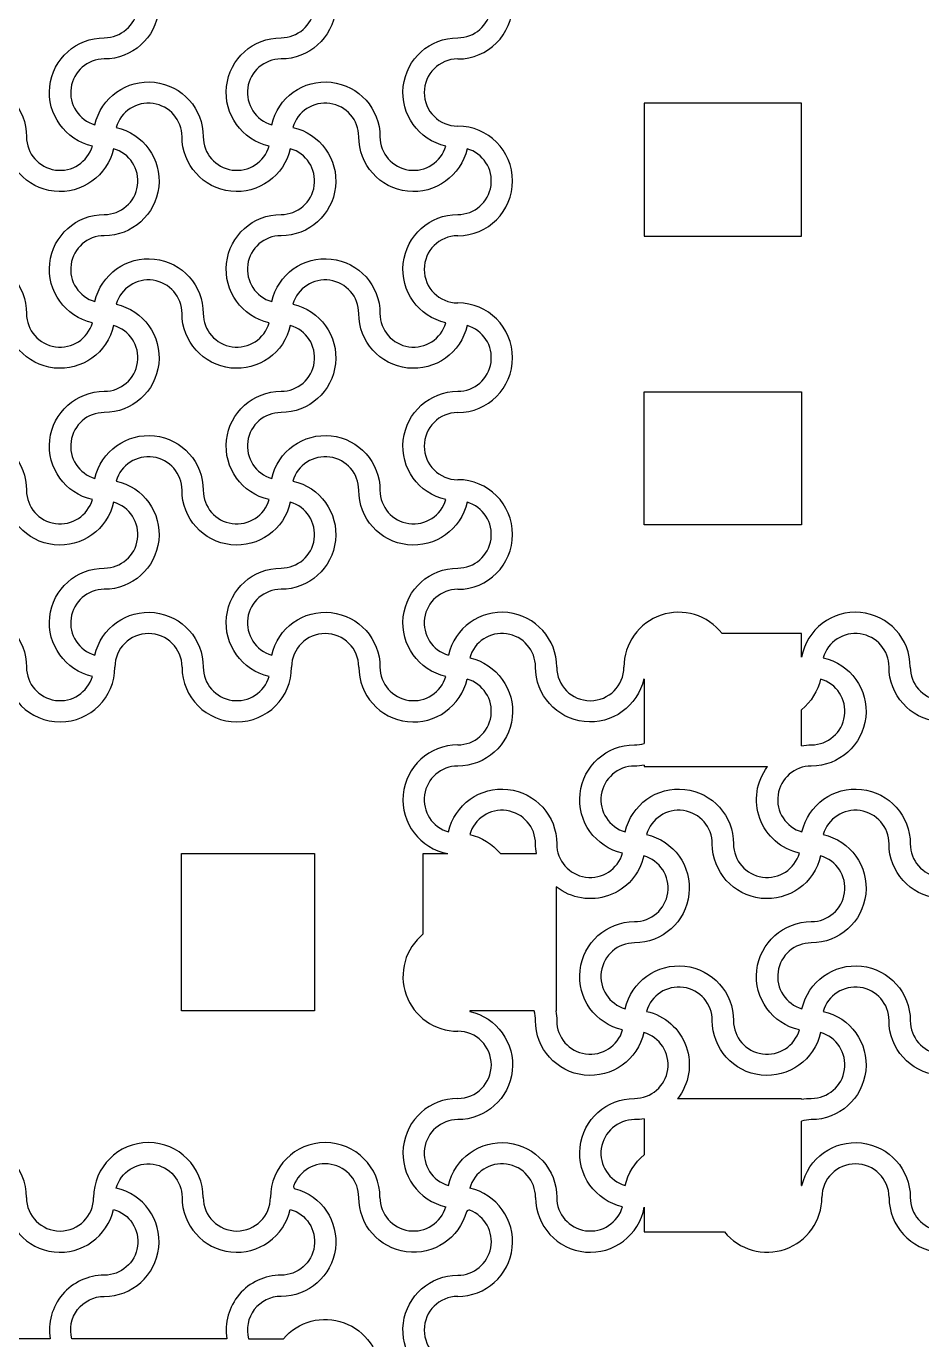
# Model space of a CAD drawing. Header units: millimetres. Extents: x 24 to 345, y 12 to 201.
# Drawn here: x 65.019 to 67.045, y 35.172 to 38.144 of the extents above; entities that cross this region are included whole.
import ezdxf

# ---------------------------------------------------------------- set-up
doc = ezdxf.new("R2010")
doc.units = ezdxf.units.MM
doc.header["$MEASUREMENT"] = 0
doc.layers.add('5th metal (rf+ground)', color=240, linetype='Continuous')

msp = doc.modelspace()

# ---------------------------------------------------------------- linework, layer by layer
at = {"layer": '5th metal (rf+ground)'}
for points in [[(65.21633, 38.26724, -0.8959788), (64.9713, 38.29421, 0.8687853), (64.82227, 38.31524, -0.8959788), (64.7953, 38.07021, 0.8687853), (64.77427, 37.92118, -0.8959788), (65.0193, 37.89421, 0.8687853), (65.16833, 37.87318, -0.8959788), (65.1953, 38.11821, 0.8687853)], [(65.21633, 38.26724, -0.8959788), (64.9713, 38.29421, 0.8687853), (64.82227, 38.31524, -0.8959788), (64.7953, 38.07021, 0.8687853), (64.77427, 37.92118, -0.8959788), (65.0193, 37.89421, 0.8687853), (65.16833, 37.87318, -0.8959788), (65.1953, 38.11821, 0.8687853)], [(65.21633, 38.26724, -0.8959788), (64.9713, 38.29421, 0.8687853), (64.82227, 38.31524, -0.8959788), (64.7953, 38.07021, 0.8687853), (64.77427, 37.92118, -0.8959788), (65.0193, 37.89421, 0.8687853), (65.16833, 37.87318, -0.8959788), (65.1953, 38.11821, 0.8687853)], [(65.21633, 38.26724, -0.8959788), (64.9713, 38.29421, 0.8687853), (64.82227, 38.31524, -0.8959788), (64.7953, 38.07021, 0.8687853), (64.77427, 37.92118, -0.8959788), (65.0193, 37.89421, 0.8687853), (65.16833, 37.87318, -0.8959788), (65.1953, 38.11821, 0.8687853)], [(65.61633, 38.26724, -0.8959788), (65.3713, 38.29421, 0.8687853), (65.22227, 38.31524, -0.8959788), (65.1953, 38.07021, 0.8687853), (65.17427, 37.92118, -0.8959788), (65.4193, 37.89421, 0.8687853), (65.56833, 37.87318, -0.8959788), (65.5953, 38.11821, 0.8687853)], [(65.61633, 38.26724, -0.8959788), (65.3713, 38.29421, 0.8687853), (65.22227, 38.31524, -0.8959788), (65.1953, 38.07021, 0.8687853), (65.17427, 37.92118, -0.8959788), (65.4193, 37.89421, 0.8687853), (65.56833, 37.87318, -0.8959788), (65.5953, 38.11821, 0.8687853)], [(65.61633, 38.26724, -0.8959788), (65.3713, 38.29421, 0.8687853), (65.22227, 38.31524, -0.8959788), (65.1953, 38.07021, 0.8687853), (65.17427, 37.92118, -0.8959788), (65.4193, 37.89421, 0.8687853), (65.56833, 37.87318, -0.8959788), (65.5953, 38.11821, 0.8687853)], [(65.61633, 38.26724, -0.8959788), (65.3713, 38.29421, 0.8687853), (65.22227, 38.31524, -0.8959788), (65.1953, 38.07021, 0.8687853), (65.17427, 37.92118, -0.8959788), (65.4193, 37.89421, 0.8687853), (65.56833, 37.87318, -0.8959788), (65.5953, 38.11821, 0.8687853)], [(66.01633, 38.26724, -0.8959788), (65.7713, 38.29421, 0.8687853), (65.62227, 38.31524, -0.8959788), (65.5953, 38.07021, 0.8687853), (65.57427, 37.92118, -0.8959788), (65.8193, 37.89421, 0.8687853), (65.96833, 37.87318, -0.8959788), (65.9953, 38.11821, 0.8687853)], [(66.01633, 38.26724, -0.8959788), (65.7713, 38.29421, 0.8687853), (65.62227, 38.31524, -0.8959788), (65.5953, 38.07021, 0.8687853), (65.57427, 37.92118, -0.8959788), (65.8193, 37.89421, 0.8687853), (65.96833, 37.87318, -0.8959788), (65.9953, 38.11821, 0.8687853)], [(66.01633, 38.26724, -0.8959788), (65.7713, 38.29421, 0.8687853), (65.62227, 38.31524, -0.8959788), (65.5953, 38.07021, 0.8687853), (65.57427, 37.92118, -0.8959788), (65.8193, 37.89421, 0.8687853), (65.96833, 37.87318, -0.8959788), (65.9953, 38.11821, 0.8687853)], [(66.01633, 38.26724, -0.8959788), (65.7713, 38.29421, 0.8687853), (65.62227, 38.31524, -0.8959788), (65.5953, 38.07021, 0.8687853), (65.57427, 37.92118, -0.8959788), (65.8193, 37.89421, 0.8687853), (65.96833, 37.87318, -0.8959788), (65.9953, 38.11821, 0.8687853)], [(65.21633, 37.86724, -0.8959788), (64.9713, 37.89421, 0.8687853), (64.82227, 37.91524, -0.8959788), (64.7953, 37.67021, 0.8687853), (64.77427, 37.52118, -0.8959788), (65.0193, 37.49421, 0.8687853), (65.16833, 37.47318, -0.8959788), (65.1953, 37.71821, 0.8687853)], [(65.21633, 37.86724, -0.8959788), (64.9713, 37.89421, 0.8687853), (64.82227, 37.91524, -0.8959788), (64.7953, 37.67021, 0.8687853), (64.77427, 37.52118, -0.8959788), (65.0193, 37.49421, 0.8687853), (65.16833, 37.47318, -0.8959788), (65.1953, 37.71821, 0.8687853)], [(65.21633, 37.86724, -0.8959788), (64.9713, 37.89421, 0.8687853), (64.82227, 37.91524, -0.8959788), (64.7953, 37.67021, 0.8687853), (64.77427, 37.52118, -0.8959788), (65.0193, 37.49421, 0.8687853), (65.16833, 37.47318, -0.8959788), (65.1953, 37.71821, 0.8687853)], [(65.21633, 37.86724, -0.8959788), (64.9713, 37.89421, 0.8687853), (64.82227, 37.91524, -0.8959788), (64.7953, 37.67021, 0.8687853), (64.77427, 37.52118, -0.8959788), (65.0193, 37.49421, 0.8687853), (65.16833, 37.47318, -0.8959788), (65.1953, 37.71821, 0.8687853)], [(65.61633, 37.86724, -0.8959788), (65.3713, 37.89421, 0.8687853), (65.22227, 37.91524, -0.8959788), (65.1953, 37.67021, 0.8687853), (65.17427, 37.52118, -0.8959788), (65.4193, 37.49421, 0.8687853), (65.56833, 37.47318, -0.8959788), (65.5953, 37.71821, 0.8687853)], [(65.61633, 37.86724, -0.8959788), (65.3713, 37.89421, 0.8687853), (65.22227, 37.91524, -0.8959788), (65.1953, 37.67021, 0.8687853), (65.17427, 37.52118, -0.8959788), (65.4193, 37.49421, 0.8687853), (65.56833, 37.47318, -0.8959788), (65.5953, 37.71821, 0.8687853)], [(65.61633, 37.86724, -0.8959788), (65.3713, 37.89421, 0.8687853), (65.22227, 37.91524, -0.8959788), (65.1953, 37.67021, 0.8687853), (65.17427, 37.52118, -0.8959788), (65.4193, 37.49421, 0.8687853), (65.56833, 37.47318, -0.8959788), (65.5953, 37.71821, 0.8687853)], [(65.61633, 37.86724, -0.8959788), (65.3713, 37.89421, 0.8687853), (65.22227, 37.91524, -0.8959788), (65.1953, 37.67021, 0.8687853), (65.17427, 37.52118, -0.8959788), (65.4193, 37.49421, 0.8687853), (65.56833, 37.47318, -0.8959788), (65.5953, 37.71821, 0.8687853)], [(66.01633, 37.86724, -0.8959788), (65.7713, 37.89421, 0.8687853), (65.62227, 37.91524, -0.8959788), (65.5953, 37.67021, 0.8687853), (65.57427, 37.52118, -0.8959788), (65.8193, 37.49421, 0.8687853), (65.96833, 37.47318, -0.8959788), (65.9953, 37.71821, 0.8687853)], [(66.01633, 37.86724, -0.8959788), (65.7713, 37.89421, 0.8687853), (65.62227, 37.91524, -0.8959788), (65.5953, 37.67021, 0.8687853), (65.57427, 37.52118, -0.8959788), (65.8193, 37.49421, 0.8687853), (65.96833, 37.47318, -0.8959788), (65.9953, 37.71821, 0.8687853)], [(66.01633, 37.86724, -0.8959788), (65.7713, 37.89421, 0.8687853), (65.62227, 37.91524, -0.8959788), (65.5953, 37.67021, 0.8687853), (65.57427, 37.52118, -0.8959788), (65.8193, 37.49421, 0.8687853), (65.96833, 37.47318, -0.8959788), (65.9953, 37.71821, 0.8687853)], [(66.01633, 37.86724, -0.8959788), (65.7713, 37.89421, 0.8687853), (65.62227, 37.91524, -0.8959788), (65.5953, 37.67021, 0.8687853), (65.57427, 37.52118, -0.8959788), (65.8193, 37.49421, 0.8687853), (65.96833, 37.47318, -0.8959788), (65.9953, 37.71821, 0.8687853)], [(65.21633, 37.46724, -0.8959788), (64.9713, 37.49421, 0.8687853), (64.82227, 37.51524, -0.8959788), (64.7953, 37.27021, 0.8687853), (64.77427, 37.12118, -0.8959788), (65.0193, 37.09421, 0.8687853), (65.16833, 37.07318, -0.8959788), (65.1953, 37.31821, 0.8687853)], [(65.21633, 37.46724, -0.8959788), (64.9713, 37.49421, 0.8687853), (64.82227, 37.51524, -0.8959788), (64.7953, 37.27021, 0.8687853), (64.77427, 37.12118, -0.8959788), (65.0193, 37.09421, 0.8687853), (65.16833, 37.07318, -0.8959788), (65.1953, 37.31821, 0.8687853)], [(65.21633, 37.46724, -0.8959788), (64.9713, 37.49421, 0.8687853), (64.82227, 37.51524, -0.8959788), (64.7953, 37.27021, 0.8687853), (64.77427, 37.12118, -0.8959788), (65.0193, 37.09421, 0.8687853), (65.16833, 37.07318, -0.8959788), (65.1953, 37.31821, 0.8687853)], [(65.21633, 37.46724, -0.8959788), (64.9713, 37.49421, 0.8687853), (64.82227, 37.51524, -0.8959788), (64.7953, 37.27021, 0.8687853), (64.77427, 37.12118, -0.8959788), (65.0193, 37.09421, 0.8687853), (65.16833, 37.07318, -0.8959788), (65.1953, 37.31821, 0.8687853)], [(65.61633, 37.46724, -0.8959788), (65.3713, 37.49421, 0.8687853), (65.22227, 37.51524, -0.8959788), (65.1953, 37.27021, 0.8687853), (65.17427, 37.12118, -0.8959788), (65.4193, 37.09421, 0.8687853), (65.56833, 37.07318, -0.8959788), (65.5953, 37.31821, 0.8687853)], [(65.61633, 37.46724, -0.8959788), (65.3713, 37.49421, 0.8687853), (65.22227, 37.51524, -0.8959788), (65.1953, 37.27021, 0.8687853), (65.17427, 37.12118, -0.8959788), (65.4193, 37.09421, 0.8687853), (65.56833, 37.07318, -0.8959788), (65.5953, 37.31821, 0.8687853)], [(65.61633, 37.46724, -0.8959788), (65.3713, 37.49421, 0.8687853), (65.22227, 37.51524, -0.8959788), (65.1953, 37.27021, 0.8687853), (65.17427, 37.12118, -0.8959788), (65.4193, 37.09421, 0.8687853), (65.56833, 37.07318, -0.8959788), (65.5953, 37.31821, 0.8687853)], [(65.61633, 37.46724, -0.8959788), (65.3713, 37.49421, 0.8687853), (65.22227, 37.51524, -0.8959788), (65.1953, 37.27021, 0.8687853), (65.17427, 37.12118, -0.8959788), (65.4193, 37.09421, 0.8687853), (65.56833, 37.07318, -0.8959788), (65.5953, 37.31821, 0.8687853)], [(66.01633, 37.46724, -0.8959788), (65.7713, 37.49421, 0.8687853), (65.62227, 37.51524, -0.8959788), (65.5953, 37.27021, 0.8687853), (65.57427, 37.12118, -0.8959788), (65.8193, 37.09421, 0.8687853), (65.96833, 37.07318, -0.8959788), (65.9953, 37.31821, 0.8687853)], [(66.01633, 37.46724, -0.8959788), (65.7713, 37.49421, 0.8687853), (65.62227, 37.51524, -0.8959788), (65.5953, 37.27021, 0.8687853), (65.57427, 37.12118, -0.8959788), (65.8193, 37.09421, 0.8687853), (65.96833, 37.07318, -0.8959788), (65.9953, 37.31821, 0.8687853)], [(66.01633, 37.46724, -0.8959788), (65.7713, 37.49421, 0.8687853), (65.62227, 37.51524, -0.8959788), (65.5953, 37.27021, 0.8687853), (65.57427, 37.12118, -0.8959788), (65.8193, 37.09421, 0.8687853), (65.96833, 37.07318, -0.8959788), (65.9953, 37.31821, 0.8687853)], [(66.01633, 37.46724, -0.8959788), (65.7713, 37.49421, 0.8687853), (65.62227, 37.51524, -0.8959788), (65.5953, 37.27021, 0.8687853), (65.57427, 37.12118, -0.8959788), (65.8193, 37.09421, 0.8687853), (65.96833, 37.07318, -0.8959788), (65.9953, 37.31821, 0.8687853)], [(65.21633, 37.06724, -0.8959788), (64.9713, 37.09421, 0.8687853), (64.82227, 37.11524, -0.8959788), (64.7953, 36.87021, 0.8687853), (64.77427, 36.72118, -0.8959788), (65.0193, 36.69421, 0.8687853), (65.16833, 36.67318, -0.8959788), (65.1953, 36.91821, 0.8687853)], [(65.21633, 37.06724, -0.8959788), (64.9713, 37.09421, 0.8687853), (64.82227, 37.11524, -0.8959788), (64.7953, 36.87021, 0.8687853), (64.77427, 36.72118, -0.8959788), (65.0193, 36.69421, 0.8687853), (65.16833, 36.67318, -0.8959788), (65.1953, 36.91821, 0.8687853)], [(65.21633, 37.06724, -0.8959788), (64.9713, 37.09421, 0.8687853), (64.82227, 37.11524, -0.8959788), (64.7953, 36.87021, 0.8687853), (64.77427, 36.72118, -0.8959788), (65.0193, 36.69421, 0.8687853), (65.16833, 36.67318, -0.8959788), (65.1953, 36.91821, 0.8687853)], [(65.21633, 37.06724, -0.8959788), (64.9713, 37.09421, 0.8687853), (64.82227, 37.11524, -0.8959788), (64.7953, 36.87021, 0.8687853), (64.77427, 36.72118, -0.8959788), (65.0193, 36.69421, 0.8687853), (65.16833, 36.67318, -0.8959788), (65.1953, 36.91821, 0.8687853)], [(65.61633, 37.06724, -0.8959788), (65.3713, 37.09421, 0.8687853), (65.22227, 37.11524, -0.8959788), (65.1953, 36.87021, 0.8687853), (65.17427, 36.72118, -0.8959788), (65.4193, 36.69421, 0.8687853), (65.56833, 36.67318, -0.8959788), (65.5953, 36.91821, 0.8687853)], [(65.61633, 37.06724, -0.8959788), (65.3713, 37.09421, 0.8687853), (65.22227, 37.11524, -0.8959788), (65.1953, 36.87021, 0.8687853), (65.17427, 36.72118, -0.8959788), (65.4193, 36.69421, 0.8687853), (65.56833, 36.67318, -0.8959788), (65.5953, 36.91821, 0.8687853)], [(65.61633, 37.06724, -0.8959788), (65.3713, 37.09421, 0.8687853), (65.22227, 37.11524, -0.8959788), (65.1953, 36.87021, 0.8687853), (65.17427, 36.72118, -0.8959788), (65.4193, 36.69421, 0.8687853), (65.56833, 36.67318, -0.8959788), (65.5953, 36.91821, 0.8687853)], [(65.61633, 37.06724, -0.8959788), (65.3713, 37.09421, 0.8687853), (65.22227, 37.11524, -0.8959788), (65.1953, 36.87021, 0.8687853), (65.17427, 36.72118, -0.8959788), (65.4193, 36.69421, 0.8687853), (65.56833, 36.67318, -0.8959788), (65.5953, 36.91821, 0.8687853)], [(66.01633, 37.06724, -0.8959788), (65.7713, 37.09421, 0.8687853), (65.62227, 37.11524, -0.8959788), (65.5953, 36.87021, 0.8687853), (65.57427, 36.72118, -0.8959788), (65.8193, 36.69421, 0.8687853), (65.96833, 36.67318, -0.8959788), (65.9953, 36.91821, 0.8687853)], [(66.01633, 37.06724, -0.8959788), (65.7713, 37.09421, 0.8687853), (65.62227, 37.11524, -0.8959788), (65.5953, 36.87021, 0.8687853), (65.57427, 36.72118, -0.8959788), (65.8193, 36.69421, 0.8687853), (65.96833, 36.67318, -0.8959788), (65.9953, 36.91821, 0.8687853)], [(66.01633, 37.06724, -0.8959788), (65.7713, 37.09421, 0.8687853), (65.62227, 37.11524, -0.8959788), (65.5953, 36.87021, 0.8687853), (65.57427, 36.72118, -0.8959788), (65.8193, 36.69421, 0.8687853), (65.96833, 36.67318, -0.8959788), (65.9953, 36.91821, 0.8687853)], [(66.01633, 37.06724, -0.8959788), (65.7713, 37.09421, 0.8687853), (65.62227, 37.11524, -0.8959788), (65.5953, 36.87021, 0.8687853), (65.57427, 36.72118, -0.8959788), (65.8193, 36.69421, 0.8687853), (65.96833, 36.67318, -0.8959788), (65.9953, 36.91821, 0.8687853)], [(67.21633, 36.66724, -0.8959788), (66.9713, 36.69421, 0.8687853), (66.82227, 36.71524, -0.8959788), (66.7953, 36.47021, 0.8687853), (66.77427, 36.32118, -0.8959788), (67.0193, 36.29421, 0.8687853), (67.16833, 36.27318, -0.8959788), (67.1953, 36.51821, 0.8687853)], [(67.21633, 36.66724, -0.8959788), (66.9713, 36.69421, 0.8687853), (66.82227, 36.71524, -0.8959788), (66.7953, 36.47021, 0.8687853), (66.77427, 36.32118, -0.8959788), (67.0193, 36.29421, 0.8687853), (67.16833, 36.27318, -0.8959788), (67.1953, 36.51821, 0.8687853)], [(67.21633, 36.66724, -0.8959788), (66.9713, 36.69421, 0.8687853), (66.82227, 36.71524, -0.8959788), (66.7953, 36.47021, 0.8687853), (66.77427, 36.32118, -0.8959788), (67.0193, 36.29421, 0.8687853), (67.16833, 36.27318, -0.8959788), (67.1953, 36.51821, 0.8687853)], [(67.21633, 36.66724, -0.8959788), (66.9713, 36.69421, 0.8687853), (66.82227, 36.71524, -0.8959788), (66.7953, 36.47021, 0.8687853), (66.77427, 36.32118, -0.8959788), (67.0193, 36.29421, 0.8687853), (67.16833, 36.27318, -0.8959788), (67.1953, 36.51821, 0.8687853)], [(66.81633, 36.26724, -0.8959788), (66.5713, 36.29421, 0.8687853), (66.42227, 36.31524, -0.8959788), (66.3953, 36.07021, 0.8687853), (66.37427, 35.92118, -0.8959788), (66.6193, 35.89421, 0.8687853), (66.76833, 35.87318, -0.8959788), (66.7953, 36.11821, 0.8687853)], [(66.81633, 36.26724, -0.8959788), (66.5713, 36.29421, 0.8687853), (66.42227, 36.31524, -0.8959788), (66.3953, 36.07021, 0.8687853), (66.37427, 35.92118, -0.8959788), (66.6193, 35.89421, 0.8687853), (66.76833, 35.87318, -0.8959788), (66.7953, 36.11821, 0.8687853)], [(66.81633, 36.26724, -0.8959788), (66.5713, 36.29421, 0.8687853), (66.42227, 36.31524, -0.8959788), (66.3953, 36.07021, 0.8687853), (66.37427, 35.92118, -0.8959788), (66.6193, 35.89421, 0.8687853), (66.76833, 35.87318, -0.8959788), (66.7953, 36.11821, 0.8687853)], [(66.81633, 36.26724, -0.8959788), (66.5713, 36.29421, 0.8687853), (66.42227, 36.31524, -0.8959788), (66.3953, 36.07021, 0.8687853), (66.37427, 35.92118, -0.8959788), (66.6193, 35.89421, 0.8687853), (66.76833, 35.87318, -0.8959788), (66.7953, 36.11821, 0.8687853)], [(67.21633, 36.26724, -0.8959788), (66.9713, 36.29421, 0.8687853), (66.82227, 36.31524, -0.8959788), (66.7953, 36.07021, 0.8687853), (66.77427, 35.92118, -0.8959788), (67.0193, 35.89421, 0.8687853), (67.16833, 35.87318, -0.8959788), (67.1953, 36.11821, 0.8687853)], [(67.21633, 36.26724, -0.8959788), (66.9713, 36.29421, 0.8687853), (66.82227, 36.31524, -0.8959788), (66.7953, 36.07021, 0.8687853), (66.77427, 35.92118, -0.8959788), (67.0193, 35.89421, 0.8687853), (67.16833, 35.87318, -0.8959788), (67.1953, 36.11821, 0.8687853)], [(67.21633, 36.26724, -0.8959788), (66.9713, 36.29421, 0.8687853), (66.82227, 36.31524, -0.8959788), (66.7953, 36.07021, 0.8687853), (66.77427, 35.92118, -0.8959788), (67.0193, 35.89421, 0.8687853), (67.16833, 35.87318, -0.8959788), (67.1953, 36.11821, 0.8687853)], [(67.21633, 36.26724, -0.8959788), (66.9713, 36.29421, 0.8687853), (66.82227, 36.31524, -0.8959788), (66.7953, 36.07021, 0.8687853), (66.77427, 35.92118, -0.8959788), (67.0193, 35.89421, 0.8687853), (67.16833, 35.87318, -0.8959788), (67.1953, 36.11821, 0.8687853)], [(65.1953, 35.31821, 0.4624981), (65.07292, 35.17421), (64.72198, 35.17421, -0.4945431), (64.7953, 35.27021, 0.8959788), (64.82227, 35.51524, -0.8687853), (64.9713, 35.49421, 0.8959788), (65.21633, 35.46724, -0.8687853)], [(65.1953, 35.31821, 0.4624981), (65.07292, 35.17421), (64.72198, 35.17421, -0.4945431), (64.7953, 35.27021, 0.8959788), (64.82227, 35.51524, -0.8687853), (64.9713, 35.49421, 0.8959788), (65.21633, 35.46724, -0.8687853)], [(65.1953, 35.31821, 0.4624981), (65.07292, 35.17421), (64.72198, 35.17421, -0.4945431), (64.7953, 35.27021, 0.8959788), (64.82227, 35.51524, -0.8687853), (64.9713, 35.49421, 0.8959788), (65.21633, 35.46724, -0.8687853)], [(65.1953, 35.31821, 0.4624981), (65.07292, 35.17421), (64.72198, 35.17421, -0.4945431), (64.7953, 35.27021, 0.8959788), (64.82227, 35.51524, -0.8687853), (64.9713, 35.49421, 0.8959788), (65.21633, 35.46724, -0.8687853)], [(65.5953, 35.31821, 0.4624981), (65.47292, 35.17421), (65.12198, 35.17421, -0.4945431), (65.1953, 35.27021, 0.8959788), (65.22227, 35.51524, -0.8687853), (65.3713, 35.49421, 0.8959788), (65.61633, 35.46724, -0.8687853)], [(65.5953, 35.31821, 0.4624981), (65.47292, 35.17421), (65.12198, 35.17421, -0.4945431), (65.1953, 35.27021, 0.8959788), (65.22227, 35.51524, -0.8687853), (65.3713, 35.49421, 0.8959788), (65.61633, 35.46724, -0.8687853)], [(65.5953, 35.31821, 0.4624981), (65.47292, 35.17421), (65.12198, 35.17421, -0.4945431), (65.1953, 35.27021, 0.8959788), (65.22227, 35.51524, -0.8687853), (65.3713, 35.49421, 0.8959788), (65.61633, 35.46724, -0.8687853)], [(65.5953, 35.31821, 0.4624981), (65.47292, 35.17421), (65.12198, 35.17421, -0.4945431), (65.1953, 35.27021, 0.8959788), (65.22227, 35.51524, -0.8687853), (65.3713, 35.49421, 0.8959788), (65.61633, 35.46724, -0.8687853)], [(65.60056, 35.17421, -0.6990522), (65.8193, 35.09421, 0.8396467), (65.96675, 35.06831, 0.3140027), (65.96403, 35.07422, -0.8800119), (65.9953, 35.31821, 0.8296244), (66.02288, 35.46503, 0.3532589), (66.01495, 35.46168, -0.8753594), (65.7713, 35.49421, 0.8341201), (65.62419, 35.52104, 0.111244), (65.62362, 35.5179, 0.2790122), (65.62725, 35.51402, -0.8774938), (65.5953, 35.27021, 0.4945431), (65.52198, 35.17421)], [(65.60056, 35.17421, -0.6990522), (65.8193, 35.09421, 0.8396467), (65.96675, 35.06831, 0.3140027), (65.96403, 35.07422, -0.8800119), (65.9953, 35.31821, 0.8296244), (66.02288, 35.46503, 0.3532589), (66.01495, 35.46168, -0.8753594), (65.7713, 35.49421, 0.8341201), (65.62419, 35.52104, 0.111244), (65.62362, 35.5179, 0.2790122), (65.62725, 35.51402, -0.8774938), (65.5953, 35.27021, 0.4945431), (65.52198, 35.17421)], [(65.60056, 35.17421, -0.6990522), (65.8193, 35.09421, 0.8396467), (65.96675, 35.06831, 0.3140027), (65.96403, 35.07422, -0.8800119), (65.9953, 35.31821, 0.8296244), (66.02288, 35.46503, 0.3532589), (66.01495, 35.46168, -0.8753594), (65.7713, 35.49421, 0.8341201), (65.62419, 35.52104, 0.111244), (65.62362, 35.5179, 0.2790122), (65.62725, 35.51402, -0.8774938), (65.5953, 35.27021, 0.4945431), (65.52198, 35.17421)], [(65.60056, 35.17421, -0.6990522), (65.8193, 35.09421, 0.8396467), (65.96675, 35.06831, 0.3140027), (65.96403, 35.07422, -0.8800119), (65.9953, 35.31821, 0.8296244), (66.02288, 35.46503, 0.3532589), (66.01495, 35.46168, -0.8753594), (65.7713, 35.49421, 0.8341201), (65.62419, 35.52104, 0.111244), (65.62362, 35.5179, 0.2790122), (65.62725, 35.51402, -0.8774938), (65.5953, 35.27021, 0.4945431), (65.52198, 35.17421)]]:
    msp.add_lwpolyline(points, format="xyb", close=True, dxfattribs=at)
for points in [[(66.4173, 37.66896), (66.7733, 37.66896), (66.7733, 37.96996), (66.4173, 37.96996)], [(66.4173, 37.66896), (66.7733, 37.66896), (66.7733, 37.96996), (66.4173, 37.96996)], [(66.4173, 37.66896), (66.7733, 37.66896), (66.7733, 37.96996), (66.4173, 37.96996)], [(66.4173, 37.66896), (66.7733, 37.66896), (66.7733, 37.96996), (66.4173, 37.96996)], [(66.4173, 37.31721), (66.7733, 37.31721), (66.7733, 37.01621), (66.4173, 37.01621)], [(66.4173, 37.31721), (66.7733, 37.31721), (66.7733, 37.01621), (66.4173, 37.01621)], [(66.4173, 37.31721), (66.7733, 37.31721), (66.7733, 37.01621), (66.4173, 37.01621)], [(66.4173, 37.31721), (66.7733, 37.31721), (66.7733, 37.01621), (66.4173, 37.01621)], [(65.37005, 36.27221), (65.67105, 36.27221), (65.67105, 35.91621), (65.37005, 35.91621)], [(65.37005, 36.27221), (65.67105, 36.27221), (65.67105, 35.91621), (65.37005, 35.91621)], [(65.37005, 36.27221), (65.67105, 36.27221), (65.67105, 35.91621), (65.37005, 35.91621)], [(65.37005, 36.27221), (65.67105, 36.27221), (65.67105, 35.91621), (65.37005, 35.91621)]]:
    msp.add_lwpolyline(points, close=True, dxfattribs=at)
for points in [[(66.4173, 36.66696, 0.0033204), (66.41633, 36.66724, -0.8959788), (66.1713, 36.69421, 0.8687853), (66.02227, 36.71524, -0.8959788), (65.9953, 36.47021, 0.8687853), (65.97427, 36.32118, -0.8959788), (66.2193, 36.29421, 0.8687853), (66.36833, 36.27318, -0.8959788), (66.3953, 36.51821, 0.0735514), (66.4173, 36.52146, 0.0735514)], [(66.4173, 36.66696, 0.0033204), (66.41633, 36.66724, -0.8959788), (66.1713, 36.69421, 0.8687853), (66.02227, 36.71524, -0.8959788), (65.9953, 36.47021, 0.8687853), (65.97427, 36.32118, -0.8959788), (66.2193, 36.29421, 0.8687853), (66.36833, 36.27318, -0.8959788), (66.3953, 36.51821, 0.0735514), (66.4173, 36.52146, 0.0735514)], [(66.4173, 36.66696, 0.0033204), (66.41633, 36.66724, -0.8959788), (66.1713, 36.69421, 0.8687853), (66.02227, 36.71524, -0.8959788), (65.9953, 36.47021, 0.8687853), (65.97427, 36.32118, -0.8959788), (66.2193, 36.29421, 0.8687853), (66.36833, 36.27318, -0.8959788), (66.3953, 36.51821, 0.0735514), (66.4173, 36.52146, 0.0735514)], [(66.4173, 36.66696, 0.0033204), (66.41633, 36.66724, -0.8959788), (66.1713, 36.69421, 0.8687853), (66.02227, 36.71524, -0.8959788), (65.9953, 36.47021, 0.8687853), (65.97427, 36.32118, -0.8959788), (66.2193, 36.29421, 0.8687853), (66.36833, 36.27318, -0.8959788), (66.3953, 36.51821, 0.0735514), (66.4173, 36.52146, 0.0735514)], [(66.7733, 36.51624, -0.0446205), (66.7953, 36.51821, 0.8687853), (66.81633, 36.66724, -0.1694062), (66.7733, 36.59781, -0.1694062)], [(66.7733, 36.51624, -0.0446205), (66.7953, 36.51821, 0.8687853), (66.81633, 36.66724, -0.1694062), (66.7733, 36.59781, -0.1694062)], [(66.7733, 36.51624, -0.0446205), (66.7953, 36.51821, 0.8687853), (66.81633, 36.66724, -0.1694062), (66.7733, 36.59781, -0.1694062)], [(66.7733, 36.51624, -0.0446205), (66.7953, 36.51821, 0.8687853), (66.81633, 36.66724, -0.1694062), (66.7733, 36.59781, -0.1694062)], [(66.4173, 36.47218, -0.0446205), (66.3953, 36.47021, 0.8687853), (66.37427, 36.32118, -0.8959788), (66.6193, 36.29421, 0.8687853), (66.76833, 36.27318, -0.5458606), (66.69636, 36.46896, -0.5458606)], [(66.4173, 36.47218, -0.0446205), (66.3953, 36.47021, 0.8687853), (66.37427, 36.32118, -0.8959788), (66.6193, 36.29421, 0.8687853), (66.76833, 36.27318, -0.5458606), (66.69636, 36.46896, -0.5458606)], [(66.4173, 36.47218, -0.0446205), (66.3953, 36.47021, 0.8687853), (66.37427, 36.32118, -0.8959788), (66.6193, 36.29421, 0.8687853), (66.76833, 36.27318, -0.5458606), (66.69636, 36.46896, -0.5458606)], [(66.4173, 36.47218, -0.0446205), (66.3953, 36.47021, 0.8687853), (66.37427, 36.32118, -0.8959788), (66.6193, 36.29421, 0.8687853), (66.76833, 36.27318, -0.5458606), (66.69636, 36.46896, -0.5458606)], [(66.17327, 36.27221, -0.0446205), (66.1713, 36.29421, 0.8687853), (66.02227, 36.31524, -0.1694062), (66.09169, 36.27221)], [(66.17327, 36.27221, -0.0446205), (66.1713, 36.29421, 0.8687853), (66.02227, 36.31524, -0.1694062), (66.09169, 36.27221)], [(66.17327, 36.27221, -0.0446205), (66.1713, 36.29421, 0.8687853), (66.02227, 36.31524, -0.1694062), (66.09169, 36.27221)], [(66.17327, 36.27221, -0.0446205), (66.1713, 36.29421, 0.8687853), (66.02227, 36.31524, -0.1694062), (66.09169, 36.27221)], [(66.21733, 35.91621, -0.0446205), (66.2193, 35.89421, 0.8687853), (66.36833, 35.87318, -0.8959788), (66.3953, 36.11821, 0.8687853), (66.41633, 36.26724, -0.5533141), (66.2183, 36.19701)], [(66.21733, 35.91621, -0.0446205), (66.2193, 35.89421, 0.8687853), (66.36833, 35.87318, -0.8959788), (66.3953, 36.11821, 0.8687853), (66.41633, 36.26724, -0.5533141), (66.2183, 36.19701)], [(66.21733, 35.91621, -0.0446205), (66.2193, 35.89421, 0.8687853), (66.36833, 35.87318, -0.8959788), (66.3953, 36.11821, 0.8687853), (66.41633, 36.26724, -0.5533141), (66.2183, 36.19701)], [(66.21733, 35.91621, -0.0446205), (66.2193, 35.89421, 0.8687853), (66.36833, 35.87318, -0.8959788), (66.3953, 36.11821, 0.8687853), (66.41633, 36.26724, -0.5533141), (66.2183, 36.19701)], [(66.7733, 35.71624, -0.0446205), (66.7953, 35.71821, 0.8687853), (66.81633, 35.86724, -0.8959788), (66.5713, 35.89421, 0.8687853), (66.42227, 35.91524, -0.5533141), (66.49249, 35.71721)], [(66.7733, 35.71624, -0.0446205), (66.7953, 35.71821, 0.8687853), (66.81633, 35.86724, -0.8959788), (66.5713, 35.89421, 0.8687853), (66.42227, 35.91524, -0.5533141), (66.49249, 35.71721)], [(66.7733, 35.71624, -0.0446205), (66.7953, 35.71821, 0.8687853), (66.81633, 35.86724, -0.8959788), (66.5713, 35.89421, 0.8687853), (66.42227, 35.91524, -0.5533141), (66.49249, 35.71721)], [(66.7733, 35.71624, -0.0446205), (66.7953, 35.71821, 0.8687853), (66.81633, 35.86724, -0.8959788), (66.5713, 35.89421, 0.8687853), (66.42227, 35.91524, -0.5533141), (66.49249, 35.71721)], [(66.7733, 35.52146, 0.0033204), (66.77427, 35.52118, -0.8959788), (67.0193, 35.49421, 0.8687853), (67.16833, 35.47318, -0.8959788), (67.1953, 35.71821, 0.8687853), (67.21633, 35.86724, -0.8959788), (66.9713, 35.89421, 0.8687853), (66.82227, 35.91524, -0.8959788), (66.7953, 35.67021, 0.0735514), (66.7733, 35.66696)], [(66.7733, 35.52146, 0.0033204), (66.77427, 35.52118, -0.8959788), (67.0193, 35.49421, 0.8687853), (67.16833, 35.47318, -0.8959788), (67.1953, 35.71821, 0.8687853), (67.21633, 35.86724, -0.8959788), (66.9713, 35.89421, 0.8687853), (66.82227, 35.91524, -0.8959788), (66.7953, 35.67021, 0.0735514), (66.7733, 35.66696)], [(66.7733, 35.52146, 0.0033204), (66.77427, 35.52118, -0.8959788), (67.0193, 35.49421, 0.8687853), (67.16833, 35.47318, -0.8959788), (67.1953, 35.71821, 0.8687853), (67.21633, 35.86724, -0.8959788), (66.9713, 35.89421, 0.8687853), (66.82227, 35.91524, -0.8959788), (66.7953, 35.67021, 0.0735514), (66.7733, 35.66696)], [(66.7733, 35.52146, 0.0033204), (66.77427, 35.52118, -0.8959788), (67.0193, 35.49421, 0.8687853), (67.16833, 35.47318, -0.8959788), (67.1953, 35.71821, 0.8687853), (67.21633, 35.86724, -0.8959788), (66.9713, 35.89421, 0.8687853), (66.82227, 35.91524, -0.8959788), (66.7953, 35.67021, 0.0735514), (66.7733, 35.66696)], [(66.02255, 35.91621, 0.0033204), (66.02227, 35.91524, -0.8959788), (65.9953, 35.67021, 0.8687853), (65.97427, 35.52118, -0.8959788), (66.2193, 35.49421, 0.8687853), (66.36833, 35.47318, -0.8959788), (66.3953, 35.71821, 0.8687853), (66.41633, 35.86724, -0.8959788), (66.1713, 35.89421, 0.0735514), (66.16804, 35.91621, 0.0735514)], [(66.02255, 35.91621, 0.0033204), (66.02227, 35.91524, -0.8959788), (65.9953, 35.67021, 0.8687853), (65.97427, 35.52118, -0.8959788), (66.2193, 35.49421, 0.8687853), (66.36833, 35.47318, -0.8959788), (66.3953, 35.71821, 0.8687853), (66.41633, 35.86724, -0.8959788), (66.1713, 35.89421, 0.0735514), (66.16804, 35.91621, 0.0735514)], [(66.02255, 35.91621, 0.0033204), (66.02227, 35.91524, -0.8959788), (65.9953, 35.67021, 0.8687853), (65.97427, 35.52118, -0.8959788), (66.2193, 35.49421, 0.8687853), (66.36833, 35.47318, -0.8959788), (66.3953, 35.71821, 0.8687853), (66.41633, 35.86724, -0.8959788), (66.1713, 35.89421, 0.0735514), (66.16804, 35.91621, 0.0735514)], [(66.02255, 35.91621, 0.0033204), (66.02227, 35.91524, -0.8959788), (65.9953, 35.67021, 0.8687853), (65.97427, 35.52118, -0.8959788), (66.2193, 35.49421, 0.8687853), (66.36833, 35.47318, -0.8959788), (66.3953, 35.71821, 0.8687853), (66.41633, 35.86724, -0.8959788), (66.1713, 35.89421, 0.0735514), (66.16804, 35.91621, 0.0735514)], [(66.4173, 35.67218, -0.0446205), (66.3953, 35.67021, 0.8687853), (66.37427, 35.52118, -0.1694062), (66.4173, 35.5906, -0.1694062)], [(66.4173, 35.67218, -0.0446205), (66.3953, 35.67021, 0.8687853), (66.37427, 35.52118, -0.1694062), (66.4173, 35.5906, -0.1694062)], [(66.4173, 35.67218, -0.0446205), (66.3953, 35.67021, 0.8687853), (66.37427, 35.52118, -0.1694062), (66.4173, 35.5906, -0.1694062)], [(66.4173, 35.67218, -0.0446205), (66.3953, 35.67021, 0.8687853), (66.37427, 35.52118, -0.1694062), (66.4173, 35.5906, -0.1694062)]]:
    msp.add_lwpolyline(points, format="xyb", dxfattribs=at)
for points in [[(66.7733, 36.71639), (66.7733, 36.76996), (66.59347, 36.76996)], [(66.7733, 36.71639), (66.7733, 36.76996), (66.59347, 36.76996)], [(66.7733, 36.71639), (66.7733, 36.76996), (66.59347, 36.76996)], [(66.7733, 36.71639), (66.7733, 36.76996), (66.59347, 36.76996)], [(66.4173, 36.66696), (66.4173, 36.52146)], [(66.4173, 36.66696), (66.4173, 36.52146)], [(66.4173, 36.66696), (66.4173, 36.52146)], [(66.4173, 36.66696), (66.4173, 36.52146)], [(66.7733, 36.51624), (66.7733, 36.59781)], [(66.7733, 36.51624), (66.7733, 36.59781)], [(66.7733, 36.51624), (66.7733, 36.59781)], [(66.7733, 36.51624), (66.7733, 36.59781)], [(66.4173, 36.47218), (66.4173, 36.46896), (66.69636, 36.46896)], [(66.4173, 36.47218), (66.4173, 36.46896), (66.69636, 36.46896)], [(66.4173, 36.47218), (66.4173, 36.46896), (66.69636, 36.46896)], [(66.4173, 36.47218), (66.4173, 36.46896), (66.69636, 36.46896)], [(65.9173, 36.0906), (65.9173, 36.27221), (65.97312, 36.27221)], [(65.9173, 36.0906), (65.9173, 36.27221), (65.97312, 36.27221)], [(65.9173, 36.0906), (65.9173, 36.27221), (65.97312, 36.27221)], [(65.9173, 36.0906), (65.9173, 36.27221), (65.97312, 36.27221)], [(66.09169, 36.27221), (66.17327, 36.27221)], [(66.09169, 36.27221), (66.17327, 36.27221)], [(66.09169, 36.27221), (66.17327, 36.27221)], [(66.09169, 36.27221), (66.17327, 36.27221)], [(66.2183, 36.19701), (66.2183, 35.91621), (66.21733, 35.91621)], [(66.2183, 36.19701), (66.2183, 35.91621), (66.21733, 35.91621)], [(66.2183, 36.19701), (66.2183, 35.91621), (66.21733, 35.91621)], [(66.2183, 36.19701), (66.2183, 35.91621), (66.21733, 35.91621)], [(66.16804, 35.91621), (66.02255, 35.91621)], [(66.16804, 35.91621), (66.02255, 35.91621)], [(66.16804, 35.91621), (66.02255, 35.91621)], [(66.16804, 35.91621), (66.02255, 35.91621)], [(66.7733, 35.71624), (66.7733, 35.71721), (66.49249, 35.71721)], [(66.7733, 35.71624), (66.7733, 35.71721), (66.49249, 35.71721)], [(66.7733, 35.71624), (66.7733, 35.71721), (66.49249, 35.71721)], [(66.7733, 35.71624), (66.7733, 35.71721), (66.49249, 35.71721)], [(66.4173, 35.67218), (66.4173, 35.5906)], [(66.4173, 35.67218), (66.4173, 35.5906)], [(66.4173, 35.67218), (66.4173, 35.5906)], [(66.4173, 35.67218), (66.4173, 35.5906)], [(66.7733, 35.52146), (66.7733, 35.66696)], [(66.7733, 35.52146), (66.7733, 35.66696)], [(66.7733, 35.52146), (66.7733, 35.66696)], [(66.7733, 35.52146), (66.7733, 35.66696)], [(66.4173, 35.47203), (66.4173, 35.41621), (66.5989, 35.41621)], [(66.4173, 35.47203), (66.4173, 35.41621), (66.5989, 35.41621)], [(66.4173, 35.47203), (66.4173, 35.41621), (66.5989, 35.41621)], [(66.4173, 35.47203), (66.4173, 35.41621), (66.5989, 35.41621)]]:
    msp.add_lwpolyline(points, dxfattribs=at)
for centre, radius, start, end in [((65.9953, 38.19421), 0.124, 270, 90), ((65.9953, 38.19421), 0.124, 270, 90), ((65.9953, 38.19421), 0.124, 270, 90), ((65.9953, 38.19421), 0.124, 270, 90), ((65.9953, 37.99421), 0.076, 90, 270), ((65.9953, 37.99421), 0.076, 90, 270), ((65.9953, 37.99421), 0.076, 90, 270), ((65.9953, 37.99421), 0.076, 90, 270), ((65.9953, 37.79421), 0.124, 270, 90), ((65.9953, 37.79421), 0.124, 270, 90), ((65.9953, 37.79421), 0.124, 270, 90), ((65.9953, 37.79421), 0.124, 270, 90), ((65.9953, 37.59421), 0.076, 90, 270), ((65.9953, 37.59421), 0.076, 90, 270), ((65.9953, 37.59421), 0.076, 90, 270), ((65.9953, 37.59421), 0.076, 90, 270), ((65.9953, 37.39421), 0.124, 270, 90), ((65.9953, 37.39421), 0.124, 270, 90), ((65.9953, 37.39421), 0.124, 270, 90), ((65.9953, 37.39421), 0.124, 270, 90), ((65.9953, 37.19421), 0.076, 90, 270), ((65.9953, 37.19421), 0.076, 90, 270), ((65.9953, 37.19421), 0.076, 90, 270), ((65.9953, 37.19421), 0.076, 90, 270), ((65.9953, 36.99421), 0.124, 270, 90), ((65.9953, 36.99421), 0.124, 270, 90), ((65.9953, 36.99421), 0.124, 270, 90), ((65.9953, 36.99421), 0.124, 270, 90), ((65.9953, 36.79421), 0.076, 90, 253.93453), ((65.9953, 36.79421), 0.076, 90, 253.93453), ((65.9953, 36.79421), 0.076, 90, 253.93453), ((65.9953, 36.79421), 0.076, 90, 253.93453), ((66.0953, 36.69421), 0.124, 0, 167.43866), ((66.0953, 36.69421), 0.124, 0, 167.43866), ((66.0953, 36.69421), 0.124, 0, 167.43866), ((66.0953, 36.69421), 0.124, 0, 167.43866), ((66.4953, 36.69421), 0.124, 37.65625, 180), ((66.4953, 36.69421), 0.124, 37.65625, 180), ((66.4953, 36.69421), 0.124, 37.65625, 180), ((66.4953, 36.69421), 0.124, 37.65625, 180), ((66.8953, 36.69421), 0.124, 0, 169.69549), ((66.8953, 36.69421), 0.124, 0, 169.69549), ((66.8953, 36.69421), 0.124, 0, 169.69549), ((66.8953, 36.69421), 0.124, 0, 169.69549), ((65.2953, 36.69421), 0.076, 0, 180), ((65.2953, 36.69421), 0.076, 0, 180), ((65.2953, 36.69421), 0.076, 0, 180), ((65.2953, 36.69421), 0.076, 0, 180), ((65.6953, 36.69421), 0.076, 0, 180), ((65.6953, 36.69421), 0.076, 0, 180), ((65.6953, 36.69421), 0.076, 0, 180), ((65.6953, 36.69421), 0.076, 0, 180), ((65.0953, 36.69421), 0.124, 180, 0), ((65.0953, 36.69421), 0.124, 180, 0), ((65.0953, 36.69421), 0.124, 180, 0), ((65.0953, 36.69421), 0.124, 180, 0), ((65.4953, 36.69421), 0.124, 180, 0), ((65.4953, 36.69421), 0.124, 180, 0), ((65.4953, 36.69421), 0.124, 180, 0), ((65.4953, 36.69421), 0.124, 180, 0), ((65.8953, 36.69421), 0.124, 180, 347.43866), ((65.8953, 36.69421), 0.124, 180, 347.43866), ((65.8953, 36.69421), 0.124, 180, 347.43866), ((65.8953, 36.69421), 0.124, 180, 347.43866), ((66.2953, 36.69421), 0.076, 180, 0), ((66.2953, 36.69421), 0.076, 180, 0), ((66.2953, 36.69421), 0.076, 180, 0), ((66.2953, 36.69421), 0.076, 180, 0), ((67.0953, 36.69421), 0.076, 180, 343.93453), ((67.0953, 36.69421), 0.076, 180, 343.93453), ((67.0953, 36.69421), 0.076, 180, 343.93453), ((67.0953, 36.69421), 0.076, 180, 343.93453), ((65.9953, 36.59421), 0.076, 270, 73.93453), ((65.9953, 36.59421), 0.076, 270, 73.93453), ((65.9953, 36.59421), 0.076, 270, 73.93453), ((65.9953, 36.59421), 0.076, 270, 73.93453), ((65.9953, 36.39421), 0.124, 90, 259.69549), ((65.9953, 36.39421), 0.124, 90, 259.69549), ((65.9953, 36.39421), 0.124, 90, 259.69549), ((65.9953, 36.39421), 0.124, 90, 259.69549), ((65.9953, 35.99421), 0.124, 128.97876, 270), ((65.9953, 35.99421), 0.124, 128.97876, 270), ((65.9953, 35.99421), 0.124, 128.97876, 270), ((65.9953, 35.99421), 0.124, 128.97876, 270), ((65.9953, 35.79421), 0.076, 270, 90), ((65.9953, 35.79421), 0.076, 270, 90), ((65.9953, 35.79421), 0.076, 270, 90), ((65.9953, 35.79421), 0.076, 270, 90), ((65.9953, 35.59421), 0.124, 90, 257.43866), ((65.9953, 35.59421), 0.124, 90, 257.43866), ((65.9953, 35.59421), 0.124, 90, 257.43866), ((65.9953, 35.59421), 0.124, 90, 257.43866), ((64.8953, 35.49421), 0.124, 0, 180), ((64.8953, 35.49421), 0.124, 0, 180), ((64.8953, 35.49421), 0.124, 0, 180), ((64.8953, 35.49421), 0.124, 0, 180), ((65.2953, 35.49421), 0.124, 0, 180), ((65.2953, 35.49421), 0.124, 0, 180), ((65.2953, 35.49421), 0.124, 0, 180), ((65.2953, 35.49421), 0.124, 0, 180), ((65.6953, 35.49421), 0.124, 0, 180), ((65.6953, 35.49421), 0.124, 0, 180), ((65.6953, 35.49421), 0.124, 0, 180), ((65.6953, 35.49421), 0.124, 0, 180), ((66.0953, 35.49421), 0.076, 360, 163.93453), ((66.0953, 35.49421), 0.076, 360, 163.93453), ((66.0953, 35.49421), 0.076, 360, 163.93453), ((66.0953, 35.49421), 0.076, 360, 163.93453), ((66.8953, 35.49421), 0.076, 0, 180), ((66.8953, 35.49421), 0.076, 0, 180), ((66.8953, 35.49421), 0.076, 0, 180), ((66.8953, 35.49421), 0.076, 0, 180), ((65.0953, 35.49421), 0.076, 180, 0), ((65.0953, 35.49421), 0.076, 180, 0), ((65.0953, 35.49421), 0.076, 180, 0), ((65.0953, 35.49421), 0.076, 180, 0), ((65.4953, 35.49421), 0.076, 180, 0), ((65.4953, 35.49421), 0.076, 180, 0), ((65.4953, 35.49421), 0.076, 180, 0), ((65.4953, 35.49421), 0.076, 180, 0), ((65.8953, 35.49421), 0.076, 180, 343.93453), ((65.8953, 35.49421), 0.076, 180, 343.93453), ((65.8953, 35.49421), 0.076, 180, 343.93453), ((65.8953, 35.49421), 0.076, 180, 343.93453), ((65.9953, 35.39421), 0.124, 270, 77.43866), ((65.9953, 35.39421), 0.124, 270, 77.43866), ((65.9953, 35.39421), 0.124, 270, 77.43866), ((65.9953, 35.39421), 0.124, 270, 77.43866), ((66.2953, 35.49421), 0.124, 180, 349.69549), ((66.2953, 35.49421), 0.124, 180, 349.69549), ((66.2953, 35.49421), 0.124, 180, 349.69549), ((66.2953, 35.49421), 0.124, 180, 349.69549), ((66.6953, 35.49421), 0.124, 218.97876, 0), ((66.6953, 35.49421), 0.124, 218.97876, 0), ((66.6953, 35.49421), 0.124, 218.97876, 0), ((66.6953, 35.49421), 0.124, 218.97876, 0), ((67.0953, 35.49421), 0.124, 180, 349.69549), ((67.0953, 35.49421), 0.124, 180, 349.69549), ((67.0953, 35.49421), 0.124, 180, 349.69549), ((67.0953, 35.49421), 0.124, 180, 349.69549), ((65.9953, 35.19421), 0.076, 90, 270), ((65.9953, 35.19421), 0.076, 90, 270), ((65.9953, 35.19421), 0.076, 90, 270), ((65.9953, 35.19421), 0.076, 90, 270)]:
    msp.add_arc(centre, radius, start, end, dxfattribs=at)

doc.saveas('drawing.dxf')
